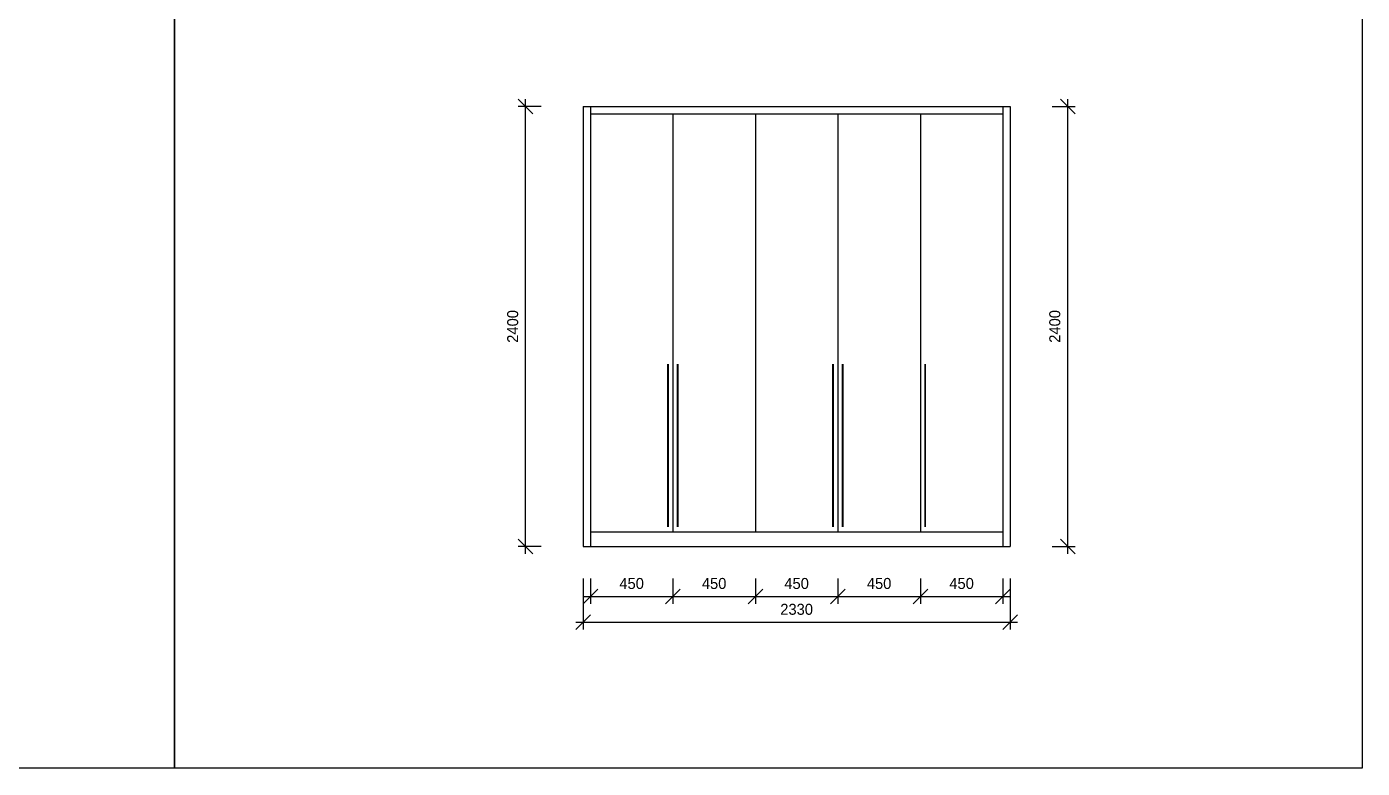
# Model space of a CAD drawing. Header units: millimetres. Extents: x 24776 to 57176, y -19492 to 15017.
# Drawn here: x 49891 to 57176, y -19492 to -15447 of the extents above; entities that cross this region are included whole.
import ezdxf

# ---------------------------------------------------------------- set-up
doc = ezdxf.new("R2010")
doc.units = ezdxf.units.MM
doc.header["$PDMODE"] = 3
doc.styles.add('RomanS', font='')
doc.styles.get('RomanS').set_extended_font_data('YouYuan')
doc.dimstyles.new('SC40', dxfattribs={"dimtxt": 60, "dimasz": 80, "dimexe": 40, "dimexo": 40, "dimgap": 40, "dimtad": 1, "dimdec": 0, "dimzin": 0, "dimdsep": 46, "dimtxsty": 'RomanS', "dimblk": 'OBLIQUE', "dimcen": 0, "dimdle": 40, "dimclrd": 9, "dimclre": 9, "dimclrt": 4, "dimadec": 0, "dimazin": 0, "dimtfac": 1, "dimtdec": 0, "dimtix": 1, "dimtmove": 2, "dimatfit": 1, "dimldrblk": 'DOT', "dimfxl": 1, "dimtolj": 1, "dimtzin": 0, "dimlwd": -1, "dimlwe": -1, "dimarcsym": 0})

# ---------------------------------------------------------------- blocks, each defined once
blk = doc.blocks.new('_Oblique')
at = {"color": 0, "linetype": 'ByBlock', "lineweight": -2}
blk.add_line((-0.5, -0.5), (0.5, 0.5), dxfattribs=at)
blk = doc.blocks.new('*D530')
at = {"color": 9, "transparency": 16777216}
for p, q in [((52696.3, -15882.1), (52571.9, -15882.1)), ((52611.9, -18322.1), (52611.9, -15842.1)), ((52696.3, -18282.1), (52571.9, -18282.1))]:
    blk.add_line(p, q, dxfattribs=at)
at = {"layer": 'Defpoints', "color": 0, "transparency": 16777216}
for p in [(52611.9, -15882.1), (52736.3, -15882.1), (52736.3, -18282.1)]:
    blk.add_point(p, dxfattribs=at)
at = {"color": 9, "transparency": 16777216, "xscale": 80, "yscale": 80, "zscale": 80}
for p, rotation in [((52611.9, -15882.1), 90), ((52611.9, -18282.1), 270)]:
    blk.add_blockref('_Oblique', p, dxfattribs=dict(at, rotation=rotation))
at = {"color": 4, "transparency": 16777216, "insert": (52541.9, -17082.1), "char_height": 60, "attachment_point": 5, "rotation": 90, "style": 'RomanS'}
blk.add_mtext('\\A1;2400', dxfattribs=at)
blk = doc.blocks.new('_Dot')
at = {"color": 0, "linetype": 'ByBlock', "lineweight": -2}
blk.add_line((-0.5, 0), (-1, 0), dxfattribs=at)
at = {"color": 0, "linetype": 'ByBlock', "const_width": 0.5}
blk.add_lwpolyline([(-0.25, 0, 1), (0.25, 0, 1)], format="xyb", close=True, dxfattribs=at)
blk = doc.blocks.new('*D531')
at = {"color": 9, "transparency": 16777216}
for p, q in [((55484.7, -15882.1), (55609.1, -15882.1)), ((55569.1, -18322.1), (55569.1, -15842.1)), ((55484.7, -18282.1), (55609.1, -18282.1))]:
    blk.add_line(p, q, dxfattribs=at)
at = {"layer": 'Defpoints', "color": 0, "transparency": 16777216}
for p in [(55444.7, -15882.1), (55569.1, -15882.1), (55444.7, -18282.1)]:
    blk.add_point(p, dxfattribs=at)
at = {"color": 9, "transparency": 16777216, "xscale": 80, "yscale": 80, "zscale": 80}
for p, rotation in [((55569.1, -15882.1), 90), ((55569.1, -18282.1), 270)]:
    blk.add_blockref('_Oblique', p, dxfattribs=dict(at, rotation=rotation))
at = {"color": 4, "transparency": 16777216, "insert": (55499.1, -17082.1), "char_height": 60, "attachment_point": 5, "rotation": 90, "style": 'RomanS'}
blk.add_mtext('\\A1;2400', dxfattribs=at)
blk = doc.blocks.new('*D532')
at = {"color": 9, "transparency": 16777216}
for p, q in [((52925.5, -18458), (52925.5, -18735.7)), ((55255.5, -18458), (55255.5, -18735.7)), ((52885.5, -18695.7), (55295.5, -18695.7))]:
    blk.add_line(p, q, dxfattribs=at)
at = {"layer": 'Defpoints', "color": 0, "transparency": 16777216}
for p in [(52925.5, -18418), (55255.5, -18418), (55255.5, -18695.7)]:
    blk.add_point(p, dxfattribs=at)
at = {"color": 9, "transparency": 16777216, "xscale": 80, "yscale": 80, "zscale": 80, "rotation": 180}
blk.add_blockref('_Oblique', (52925.5, -18695.7), dxfattribs=at)
at = {"color": 9, "transparency": 16777216, "xscale": 80, "yscale": 80, "zscale": 80}
blk.add_blockref('_Oblique', (55255.5, -18695.7), dxfattribs=at)
at = {"color": 4, "transparency": 16777216, "insert": (54090.5, -18625.7), "char_height": 60, "attachment_point": 5, "style": 'RomanS'}
blk.add_mtext('\\A1;2330', dxfattribs=at)
blk = doc.blocks.new('*D533')
at = {"color": 9, "transparency": 16777216}
for p, q in [((52965.5, -18458), (52965.5, -18594.7)), ((53415.5, -18458), (53415.5, -18594.7)), ((52925.5, -18554.7), (53455.5, -18554.7))]:
    blk.add_line(p, q, dxfattribs=at)
at = {"layer": 'Defpoints', "color": 0, "transparency": 16777216}
for p in [(52965.5, -18418), (53415.5, -18418), (53415.5, -18554.7)]:
    blk.add_point(p, dxfattribs=at)
at = {"color": 9, "transparency": 16777216, "xscale": 80, "yscale": 80, "zscale": 80, "rotation": 180}
blk.add_blockref('_Oblique', (52965.5, -18554.7), dxfattribs=at)
at = {"color": 9, "transparency": 16777216, "xscale": 80, "yscale": 80, "zscale": 80}
blk.add_blockref('_Oblique', (53415.5, -18554.7), dxfattribs=at)
at = {"color": 4, "transparency": 16777216, "insert": (53190.5, -18484.7), "char_height": 60, "attachment_point": 5, "style": 'RomanS'}
blk.add_mtext('\\A1;450', dxfattribs=at)
blk = doc.blocks.new('*D534')
at = {"color": 9, "transparency": 16777216}
for p, q in [((53415.5, -18458), (53415.5, -18594.7)), ((53865.5, -18458), (53865.5, -18594.7)), ((53375.5, -18554.7), (53905.5, -18554.7))]:
    blk.add_line(p, q, dxfattribs=at)
at = {"layer": 'Defpoints', "color": 0, "transparency": 16777216}
for p in [(53415.5, -18418), (53865.5, -18418), (53865.5, -18554.7)]:
    blk.add_point(p, dxfattribs=at)
at = {"color": 9, "transparency": 16777216, "xscale": 80, "yscale": 80, "zscale": 80, "rotation": 180}
blk.add_blockref('_Oblique', (53415.5, -18554.7), dxfattribs=at)
at = {"color": 9, "transparency": 16777216, "xscale": 80, "yscale": 80, "zscale": 80}
blk.add_blockref('_Oblique', (53865.5, -18554.7), dxfattribs=at)
at = {"color": 4, "transparency": 16777216, "insert": (53640.5, -18484.7), "char_height": 60, "attachment_point": 5, "style": 'RomanS'}
blk.add_mtext('\\A1;450', dxfattribs=at)
blk = doc.blocks.new('*D535')
at = {"color": 9, "transparency": 16777216}
for p, q in [((53865.5, -18458), (53865.5, -18594.7)), ((54315.5, -18458), (54315.5, -18594.7)), ((53825.5, -18554.7), (54355.5, -18554.7))]:
    blk.add_line(p, q, dxfattribs=at)
at = {"layer": 'Defpoints', "color": 0, "transparency": 16777216}
for p in [(53865.5, -18418), (54315.5, -18418), (54315.5, -18554.7)]:
    blk.add_point(p, dxfattribs=at)
at = {"color": 9, "transparency": 16777216, "xscale": 80, "yscale": 80, "zscale": 80, "rotation": 180}
blk.add_blockref('_Oblique', (53865.5, -18554.7), dxfattribs=at)
at = {"color": 9, "transparency": 16777216, "xscale": 80, "yscale": 80, "zscale": 80}
blk.add_blockref('_Oblique', (54315.5, -18554.7), dxfattribs=at)
at = {"color": 4, "transparency": 16777216, "insert": (54090.5, -18484.7), "char_height": 60, "attachment_point": 5, "style": 'RomanS'}
blk.add_mtext('\\A1;450', dxfattribs=at)
blk = doc.blocks.new('*D536')
at = {"color": 9, "transparency": 16777216}
for p, q in [((54315.5, -18458), (54315.5, -18594.7)), ((54765.5, -18458), (54765.5, -18594.7)), ((54275.5, -18554.7), (54805.5, -18554.7))]:
    blk.add_line(p, q, dxfattribs=at)
at = {"layer": 'Defpoints', "color": 0, "transparency": 16777216}
for p in [(54315.5, -18418), (54765.5, -18418), (54765.5, -18554.7)]:
    blk.add_point(p, dxfattribs=at)
at = {"color": 9, "transparency": 16777216, "xscale": 80, "yscale": 80, "zscale": 80, "rotation": 180}
blk.add_blockref('_Oblique', (54315.5, -18554.7), dxfattribs=at)
at = {"color": 9, "transparency": 16777216, "xscale": 80, "yscale": 80, "zscale": 80}
blk.add_blockref('_Oblique', (54765.5, -18554.7), dxfattribs=at)
at = {"color": 4, "transparency": 16777216, "insert": (54540.5, -18484.7), "char_height": 60, "attachment_point": 5, "style": 'RomanS'}
blk.add_mtext('\\A1;450', dxfattribs=at)
blk = doc.blocks.new('*D537')
at = {"color": 9, "transparency": 16777216}
for p, q in [((54765.5, -18458), (54765.5, -18594.7)), ((55215.5, -18458), (55215.5, -18594.7)), ((54725.5, -18554.7), (55255.5, -18554.7))]:
    blk.add_line(p, q, dxfattribs=at)
at = {"layer": 'Defpoints', "color": 0, "transparency": 16777216}
for p in [(54765.5, -18418), (55215.5, -18418), (55215.5, -18554.7)]:
    blk.add_point(p, dxfattribs=at)
at = {"color": 9, "transparency": 16777216, "xscale": 80, "yscale": 80, "zscale": 80, "rotation": 180}
blk.add_blockref('_Oblique', (54765.5, -18554.7), dxfattribs=at)
at = {"color": 9, "transparency": 16777216, "xscale": 80, "yscale": 80, "zscale": 80}
blk.add_blockref('_Oblique', (55215.5, -18554.7), dxfattribs=at)
at = {"color": 4, "transparency": 16777216, "insert": (54990.5, -18484.7), "char_height": 60, "attachment_point": 5, "style": 'RomanS'}
blk.add_mtext('\\A1;450', dxfattribs=at)

msp = doc.modelspace()

# ---------------------------------------------------------------- linework, layer by layer
at = {"color": 255}
for p, q in [((52925.5, -15882.1), (55255.5, -15882.1)), ((52925.5, -15882.1), (52925.5, -18282.1)), ((52965.5, -15882.1), (52965.5, -18282.1)), ((55215.5, -15882.1), (55215.5, -18282.1)), ((55255.5, -15882.1), (55255.5, -18282.1)), ((52965.5, -15922.1), (55215.5, -15922.1)), ((53415.5, -15922.1), (53415.5, -18202.1)), ((53865.5, -15922.1), (53865.5, -18202.1)), ((54315.5, -15922.1), (54315.5, -18202.1)), ((54765.5, -15922.1), (54765.5, -18202.1)), ((52965.5, -18202.1), (55215.5, -18202.1)), ((52925.5, -18282.1), (55255.5, -18282.1))]:
    msp.add_line(p, q, dxfattribs=at)
at = {"color": 250}
for points in [[(44216.3, -11465.3), (50696.3, -11465.3), (50696.3, -19492.5), (44216.3, -19492.5)], [(50696.3, -11465.3), (57176.3, -11465.3), (57176.3, -19492.5), (50696.3, -19492.5)]]:
    msp.add_lwpolyline(points, close=True, dxfattribs=at)
at = {"color": 255, "const_width": 10}
for points in [[(53389.2, -17286.5), (53389.2, -18177)], [(53441.8, -17286.5), (53441.8, -18177)], [(54289.2, -17286.5), (54289.2, -18177)], [(54341.8, -17286.5), (54341.8, -18177)], [(54791.8, -17286.5), (54791.8, -18177)]]:
    msp.add_lwpolyline(points, dxfattribs=at)

# ---------------------------------------------------------------- dimensions: what is measured, and where the dimension line sits
at = {"color": 255}
for base, p1, p2, picture, middle in [((52611.9, -15882.1), (52736.3, -18282.1), (52736.3, -15882.1), '*D530', (52541.9, -17082.1)), ((55569.1, -15882.1), (55444.7, -18282.1), (55444.7, -15882.1), '*D531', (55499.1, -17082.1))]:
    dim = msp.add_linear_dim(base=base, p1=p1, p2=p2, angle=90, dimstyle='SC40', dxfattribs=at)
    dim.commit()
    dim.dimension.update_dxf_attribs({"geometry": picture, "text_midpoint": middle})
for base, p1, p2, picture, middle in [((55255.5, -18695.7), (52925.5, -18418), (55255.5, -18418), '*D532', (54090.5, -18625.7)), ((53415.5, -18554.7), (52965.5, -18418), (53415.5, -18418), '*D533', (53190.5, -18484.7)), ((53865.5, -18554.7), (53415.5, -18418), (53865.5, -18418), '*D534', (53640.5, -18484.7)), ((54315.5, -18554.7), (53865.5, -18418), (54315.5, -18418), '*D535', (54090.5, -18484.7)), ((54765.5, -18554.7), (54315.5, -18418), (54765.5, -18418), '*D536', (54540.5, -18484.7)), ((55215.5, -18554.7), (54765.5, -18418), (55215.5, -18418), '*D537', (54990.5, -18484.7))]:
    dim = msp.add_linear_dim(base=base, p1=p1, p2=p2, dimstyle='SC40', dxfattribs=at)
    dim.commit()
    dim.dimension.update_dxf_attribs({"geometry": picture, "text_midpoint": middle})

doc.saveas('drawing.dxf')
